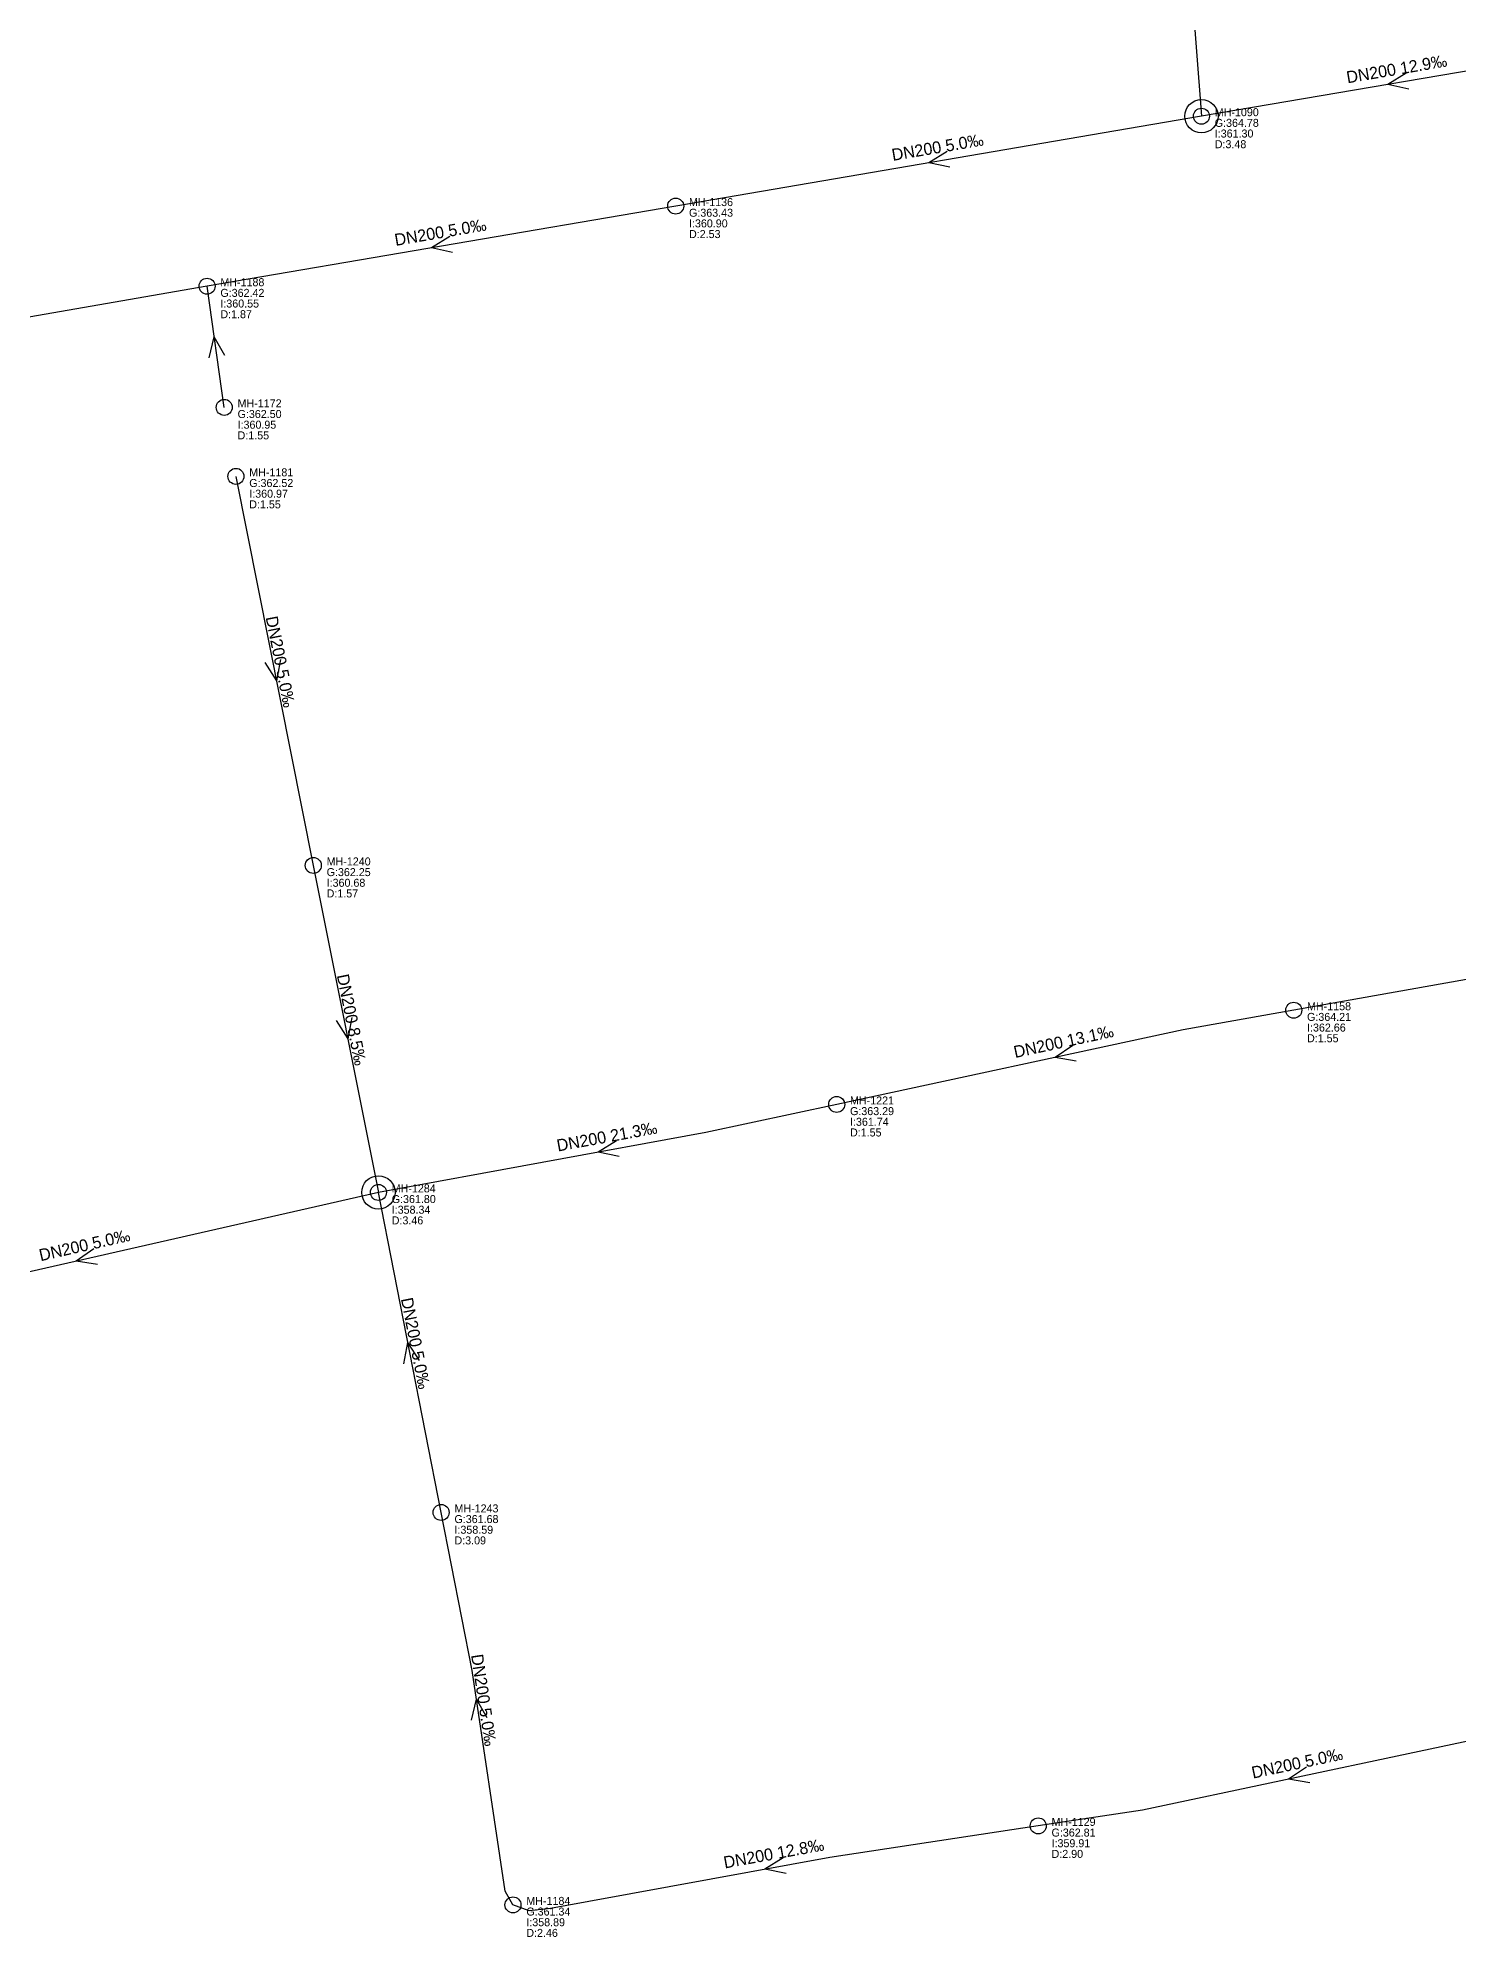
# Model space of a CAD drawing. Header units: metres. Extents: x 449913 to 451990, y 2566939 to 2570822.
# Drawn here: x 451180.3 to 451393.3, y 2568536.9 to 2568821.7 of the extents above; entities that cross this region are included whole.
import ezdxf
from ezdxf.enums import TextEntityAlignment as Align

# ---------------------------------------------------------------- set-up
doc = ezdxf.new("R2010")
doc.units = ezdxf.units.M
for name, color, linetype in [('SEW-DROP', 6, 'Continuous'), ('SEW-LABEL', 2, 'Continuous'), ('SEW-MH', 7, 'Continuous'), ('SEW-MH-LABEL', 8, 'Continuous'), ('SEW-PIPE-DN200', 3, 'Continuous'), ('SEW-RIDER', 8, 'Continuous')]:
    doc.layers.add(name, color=color, linetype=linetype)

msp = doc.modelspace()

# ---------------------------------------------------------------- linework, layer by layer
at = {"layer": 'SEW-DROP'}
for centre in [(451354.83, 2568809.98), (451231.38, 2568648.56), (451231.38, 2568648.56)]:
    msp.add_circle(centre, 2.5, dxfattribs=at)
at = {"layer": 'SEW-LABEL'}
for p, q in [((451385.54, 2568816.42), (451382.79, 2568814.73)), ((451385.94, 2568814.05), (451382.79, 2568814.73)), ((451316.68, 2568804.67), (451313.92, 2568802.99)), ((451317.08, 2568802.31), (451313.92, 2568802.99)), ((451242.1, 2568791.92), (451239.35, 2568790.23)), ((451242.51, 2568789.56), (451239.35, 2568790.23)), ((451206, 2568773.74), (451206.76, 2568776.88)), ((451208.37, 2568774.08), (451206.76, 2568776.88)), ((451216.7, 2568728.48), (451216.11, 2568725.31)), ((451214.35, 2568728.02), (451216.11, 2568725.31)), ((451225.03, 2568674.32), (451226.79, 2568671.61)), ((451227.38, 2568674.79), (451226.79, 2568671.61)), ((451335.55, 2568670.6), (451332.87, 2568668.79)), ((451336.06, 2568668.25), (451332.87, 2568668.79)), ((451267.07, 2568656.3), (451264.33, 2568654.58)), ((451267.5, 2568653.94), (451264.33, 2568654.58)), ((451188.7, 2568640.08), (451186.04, 2568638.24)), ((451189.23, 2568637.74), (451186.04, 2568638.24)), ((451235.2, 2568622.86), (451235.8, 2568626.03)), ((451237.55, 2568623.32), (451235.8, 2568626.03)), ((451245.34, 2568569.42), (451246.08, 2568572.56)), ((451247.72, 2568569.77), (451246.08, 2568572.56)), ((451370.58, 2568562.34), (451367.9, 2568560.55)), ((451371.08, 2568559.99), (451367.9, 2568560.55)), ((451292.1, 2568548.75), (451289.36, 2568547.04)), ((451292.53, 2568546.39), (451289.36, 2568547.04))]:
    msp.add_line(p, q, dxfattribs=at)
at = {"layer": 'SEW-MH'}
for centre in [(451354.83, 2568809.98), (451275.97, 2568796.5), (451205.68, 2568784.48), (451208.26, 2568766.31), (451210.01, 2568755.96), (451221.62, 2568697.6), (451368.67, 2568675.88), (451300.12, 2568661.75), (451231.38, 2568648.56), (451240.79, 2568600.56), (451330.35, 2568553.54), (451251.57, 2568541.69)]:
    msp.add_circle(centre, 1.2, dxfattribs=at)
at = {"layer": 'SEW-PIPE-DN200'}
for points in [[(451351.93, 2568857.7), (451351.54, 2568852.75), (451354.83, 2568809.98)], [(451413.7, 2568819.99), (451354.83, 2568809.98)], [(451354.83, 2568809.98), (451275.97, 2568796.5)], [(451275.97, 2568796.5), (451205.68, 2568784.48)], [(451205.68, 2568784.48), (451130.59, 2568771.42)], [(451208.26, 2568766.31), (451205.68, 2568784.48)], [(451210.01, 2568755.96), (451221.62, 2568697.6)], [(451221.62, 2568697.6), (451231.38, 2568648.56)], [(451439.34, 2568688.46), (451368.67, 2568675.88)], [(451368.67, 2568675.88), (451352.08, 2568672.92), (451300.12, 2568661.75)], [(451300.12, 2568661.75), (451280.48, 2568657.53), (451231.38, 2568648.56)], [(451231.38, 2568648.56), (451149.79, 2568629.99), (451143.57, 2568628.84)], [(451240.79, 2568600.56), (451231.38, 2568648.56)], [(451251.57, 2568541.69), (451250.41, 2568543.74), (451245.44, 2568576.85), (451240.79, 2568600.56)], [(451408.22, 2568569.08), (451345.99, 2568555.91), (451330.35, 2568553.54)], [(451330.35, 2568553.54), (451299.09, 2568548.81), (451257.18, 2568541.17), (451254.01, 2568540.8), (451251.57, 2568541.69)]]:
    msp.add_lwpolyline(points, dxfattribs=at)
at = {"layer": 'SEW-RIDER'}
for points in [[(451251.57, 2568541.69), (451250.41, 2568543.74)], [(451251.57, 2568541.69), (451251.57, 2568541.69)], [(451254.01, 2568540.8), (451254.01, 2568540.8), (451254.01, 2568540.8)]]:
    msp.add_lwpolyline(points, dxfattribs=at)

# ---------------------------------------------------------------- texts
at = {"layer": 'SEW-LABEL'}
for s, rotation, p in [('DN200 12.9‰', 9.647, (451384.26, 2568816.18)), ('DN200 5.0‰', 9.7033, (451315.4, 2568804.44)), ('DN200 5.0‰', 9.7033, (451240.83, 2568791.69)), ('DN200 5.0‰', -78.7475, (451215.82, 2568727.98)), ('DN200 8.5‰', -78.7475, (451226.5, 2568674.28)), ('DN200 13.1‰', 12.1315, (451334.34, 2568670.31)), ('DN200 21.3‰', 10.3503, (451265.81, 2568656.05)), ('DN200 5.0‰', 12.8258, (451187.5, 2568639.77)), ('DN200 5.0‰', 281.0939, (451236.09, 2568625.76)), ('DN200 5.0‰', 278.5384, (451246.31, 2568572.28)), ('DN200 5.0‰', 11.9479, (451369.37, 2568562.06)), ('DN200 12.8‰', 10.3289, (451290.84, 2568548.51))]:
    msp.add_text(s, height=1.8, rotation=rotation, dxfattribs=at).set_placement(p, align=Align.CENTER)
at = {"layer": 'SEW-MH-LABEL'}
for s, p in [('MH-1090', (451356.83, 2568809.98)), ('G:364.78', (451356.83, 2568808.38)), ('I:361.30', (451356.83, 2568806.78)), ('D:3.48', (451356.83, 2568805.18)), ('MH-1136', (451277.97, 2568796.5)), ('G:363.43', (451277.97, 2568794.9)), ('I:360.90', (451277.97, 2568793.3)), ('D:2.53', (451277.97, 2568791.7)), ('MH-1188', (451207.68, 2568784.48)), ('G:362.42', (451207.68, 2568782.88)), ('I:360.55', (451207.68, 2568781.28)), ('D:1.87', (451207.68, 2568779.68)), ('G:362.50', (451210.26, 2568764.71)), ('MH-1172', (451210.26, 2568766.31)), ('D:1.55', (451210.26, 2568761.51)), ('I:360.95', (451210.26, 2568763.11)), ('MH-1181', (451212.01, 2568755.96)), ('G:362.52', (451212.01, 2568754.36)), ('I:360.97', (451212.01, 2568752.76)), ('D:1.55', (451212.01, 2568751.16)), ('G:362.25', (451223.62, 2568696)), ('MH-1240', (451223.62, 2568697.6)), ('D:1.57', (451223.62, 2568692.8)), ('I:360.68', (451223.62, 2568694.4)), ('MH-1158', (451370.67, 2568675.88)), ('G:364.21', (451370.67, 2568674.28)), ('D:1.55', (451370.67, 2568671.08)), ('I:362.66', (451370.67, 2568672.68)), ('MH-1221', (451302.12, 2568661.75)), ('G:363.29', (451302.12, 2568660.15)), ('I:361.74', (451302.12, 2568658.55)), ('D:1.55', (451302.12, 2568656.95)), ('MH-1284', (451233.38, 2568648.56)), ('G:361.80', (451233.38, 2568646.96)), ('I:358.34', (451233.38, 2568645.36)), ('D:3.46', (451233.38, 2568643.76)), ('G:361.68', (451242.79, 2568598.96)), ('MH-1243', (451242.79, 2568600.56)), ('I:358.59', (451242.79, 2568597.36)), ('D:3.09', (451242.79, 2568595.76)), ('MH-1129', (451332.35, 2568553.54)), ('G:362.81', (451332.35, 2568551.94)), ('I:359.91', (451332.35, 2568550.34)), ('D:2.90', (451332.35, 2568548.74)), ('G:361.34', (451253.57, 2568540.09)), ('MH-1184', (451253.57, 2568541.69)), ('D:2.46', (451253.57, 2568536.89)), ('I:358.89', (451253.57, 2568538.49))]:
    msp.add_text(s, height=1.2, dxfattribs=at).set_placement(p)

doc.saveas('drawing.dxf')
